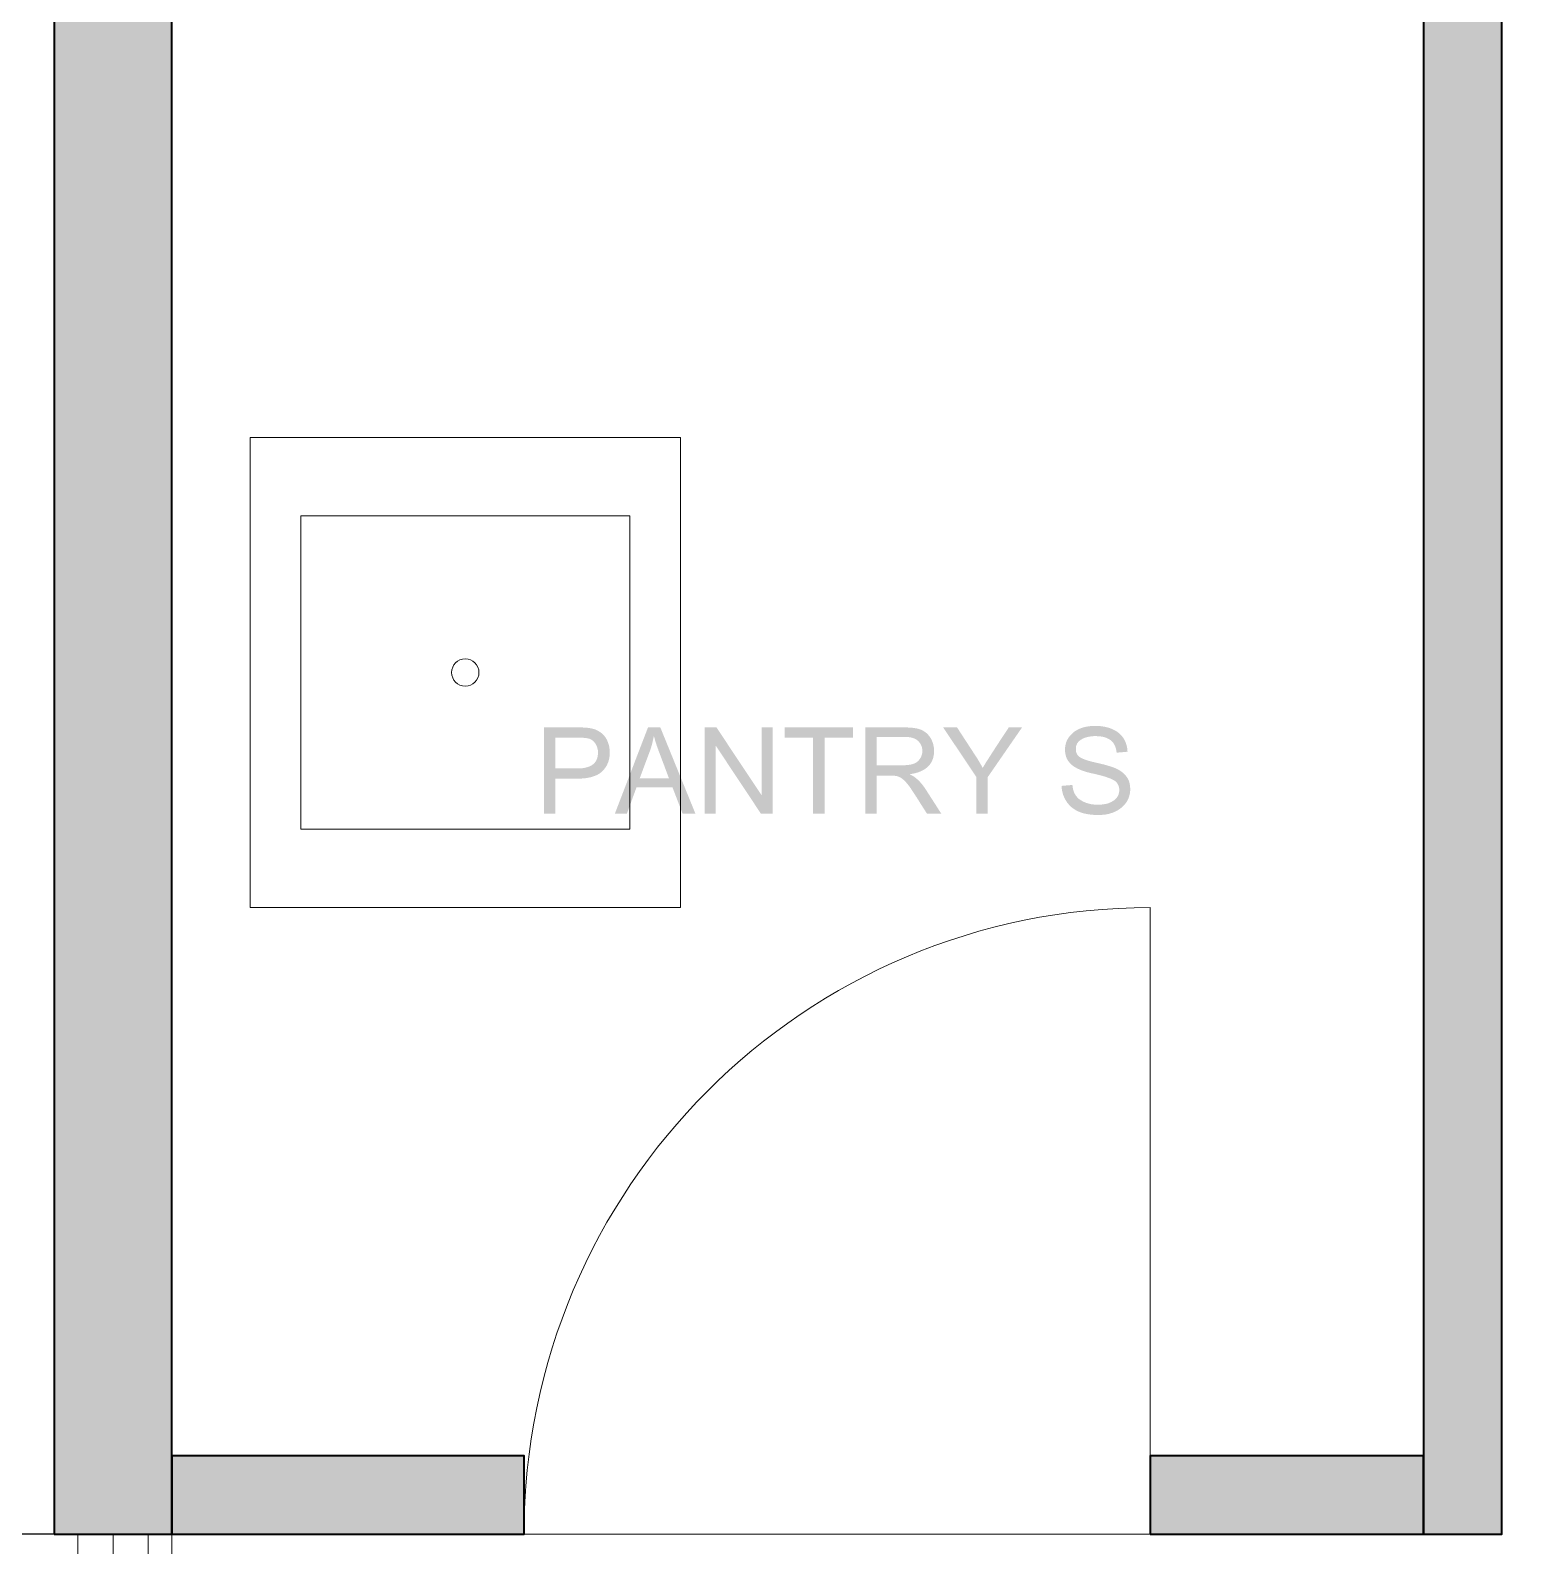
# Model space of a CAD drawing. Header units: millimetres. Extents: x -1336 to 24201, y -1370 to 16142.
# Drawn here: x -181 to 1730, y 5485 to 7420 of the extents above; entities that cross this region are included whole.
import ezdxf

# ---------------------------------------------------------------- set-up
doc = ezdxf.new("R2010")
doc.units = ezdxf.units.MM
for name, color, linetype, lineweight in [('A-ANNO-TEXT', 7, 'Continuous', 13), ('A-DOOR', 7, 'Continuous', 13), ('A-FIXT-SERVICE', 7, 'Continuous', 13), ('A-FLOOR-ZONE', 7, 'Continuous', 13), ('A-GLAZ', 7, 'Continuous', 13), ('A-WALL-EXIST', 7, 'Continuous', 35)]:
    doc.layers.add(name, color=color, linetype=linetype, lineweight=lineweight)

msp = doc.modelspace()

# ---------------------------------------------------------------- hatches: boundary and pattern name
at = {"layer": 'A-ANNO-TEXT'}
h = msp.add_hatch(color=7, dxfattribs=at)
h.paths.add_polyline_path([(475.7, 6530), (517.1, 6530), (519.6, 6530), (521.9, 6529.9), (524.1, 6529.9), (526.3, 6529.8), (528.4, 6529.6), (530.4, 6529.5), (532.3, 6529.3), (534.1, 6529), (535.8, 6528.7), (537.6, 6528.3), (539.2, 6527.9), (540.9, 6527.3), (542.5, 6526.6), (544.1, 6525.8), (545.7, 6524.9), (547.2, 6524), (548.7, 6522.9), (550.1, 6521.7), (551.4, 6520.5), (552.6, 6519.1), (553.7, 6517.7), (554.7, 6516.2), (555.6, 6514.6), (556.4, 6512.9), (557.2, 6511.1), (557.8, 6509.3), (558.3, 6507.5), (558.8, 6505.7), (559.1, 6503.8), (559.3, 6502), (559.5, 6500.1), (559.5, 6498.2), (559.5, 6496.3), (559.4, 6494.5), (559.2, 6492.7), (558.9, 6490.9), (558.6, 6489.3), (558.2, 6487.6), (557.7, 6486), (557.1, 6484.5), (556.4, 6483), (555.7, 6481.5), (554.9, 6480.1), (554, 6478.7), (553.1, 6477.4), (552, 6476.2), (550.9, 6474.9), (549.8, 6473.8), (548.5, 6472.6), (547.1, 6471.6), (545.7, 6470.6), (544.1, 6469.7), (542.5, 6468.9), (540.7, 6468.2), (538.9, 6467.5), (537, 6466.9), (535, 6466.3), (532.9, 6465.9), (530.7, 6465.5), (528.4, 6465.1), (526, 6464.9), (523.6, 6464.7), (521, 6464.6), (518.3, 6464.6), (490.2, 6464.6), (490.2, 6420), (475.7, 6420), (475.7, 6530)])
h.paths.add_polyline_path([(490.2, 6477.6), (518.5, 6477.6), (520.1, 6477.6), (521.6, 6477.7), (523.1, 6477.8), (524.6, 6477.9), (526, 6478.1), (527.3, 6478.3), (528.6, 6478.6), (529.9, 6478.9), (531, 6479.2), (532.2, 6479.6), (533.3, 6480), (534.3, 6480.5), (535.3, 6480.9), (536.2, 6481.5), (537.1, 6482), (538, 6482.7), (538.8, 6483.3), (539.5, 6484), (540.2, 6484.7), (540.8, 6485.5), (541.4, 6486.3), (541.9, 6487.1), (542.4, 6488), (542.8, 6488.9), (543.2, 6489.9), (543.5, 6490.9), (543.8, 6491.9), (544.1, 6493), (544.2, 6494.1), (544.4, 6495.3), (544.4, 6496.5), (544.5, 6497.7), (544.4, 6499.4), (544.3, 6500.9), (544, 6502.5), (543.6, 6504), (543.1, 6505.4), (542.6, 6506.8), (541.9, 6508.1), (541.1, 6509.4), (540.2, 6510.6), (539.3, 6511.7), (538.3, 6512.7), (537.3, 6513.5), (536.3, 6514.2), (535.2, 6514.8), (534, 6515.3), (532.8, 6515.7), (531.5, 6516), (530, 6516.2), (528.4, 6516.5), (526.7, 6516.6), (524.8, 6516.8), (522.7, 6516.9), (520.5, 6516.9), (518.2, 6516.9), (490.2, 6516.9), (490.2, 6477.6)])
h.paths.add_polyline_path([(668.9, 6420), (652.5, 6420), (639.6, 6453.5), (593.7, 6453.5), (581.5, 6420), (566.1, 6420), (608.4, 6530), (624.1, 6530), (668.9, 6420)])
h.paths.add_polyline_path([(635.2, 6465), (634.3, 6467.2), (633.5, 6469.4), (632.7, 6471.4), (632, 6473.5), (631.2, 6475.4), (630.5, 6477.3), (629.8, 6479.2), (629.2, 6480.9), (628.5, 6482.7), (627.9, 6484.3), (627.3, 6485.9), (626.7, 6487.5), (626.1, 6488.9), (625.6, 6490.4), (625.1, 6491.7), (624.6, 6493), (624.2, 6494.3), (623.7, 6495.4), (623.3, 6496.5), (622.9, 6497.6), (622.5, 6498.6), (622.2, 6499.5), (621.8, 6500.4), (621.5, 6501.2), (621.3, 6502), (621, 6502.7), (620.8, 6503.3), (620.6, 6503.9), (620.4, 6504.4), (620.2, 6504.9), (620.1, 6505.2), (619.9, 6505.6), (619.5, 6506.8), (619.1, 6508.2), (618.6, 6509.7), (618.1, 6511.2), (617.6, 6512.9), (617.1, 6514.7), (616.6, 6516.5), (616.1, 6518.5), (615.7, 6518.5), (615.2, 6515.8), (614.6, 6513.1), (614, 6510.4), (613.3, 6507.8), (612.6, 6505.3), (611.8, 6502.8), (611, 6500.3), (610.1, 6498), (597.8, 6465), (635.2, 6465)])
h.paths.add_polyline_path([(767.5, 6420), (752.5, 6420), (695.1, 6506.4), (694.8, 6506.4), (694.8, 6420), (680.9, 6420), (680.9, 6530), (695.8, 6530), (753.3, 6443.6), (753.6, 6443.6), (753.6, 6530), (767.5, 6530), (767.5, 6420)])
h.paths.add_polyline_path([(870.3, 6516.9), (833.9, 6516.9), (833.9, 6420), (819.2, 6420), (819.2, 6516.9), (783.1, 6516.9), (783.1, 6530), (870.3, 6530), (870.3, 6516.9)])
h.paths.add_polyline_path([(982.9, 6420), (964.6, 6420), (963.6, 6421.6), (962.6, 6423.2), (961.6, 6424.7), (960.7, 6426.2), (959.7, 6427.6), (958.9, 6429), (958, 6430.4), (957.1, 6431.7), (956.3, 6433), (955.5, 6434.3), (954.8, 6435.5), (954, 6436.7), (953.3, 6437.8), (952.6, 6438.9), (951.9, 6439.9), (951.3, 6441), (950.6, 6441.9), (950, 6442.9), (949.5, 6443.8), (948.9, 6444.6), (948.4, 6445.4), (947.9, 6446.2), (947.4, 6447), (946.9, 6447.7), (946.5, 6448.3), (946.1, 6449), (945.7, 6449.5), (945.4, 6450.1), (945, 6450.6), (944.7, 6451.1), (944.4, 6451.5), (944.2, 6451.9), (943.2, 6453.3), (942.2, 6454.7), (941.1, 6456.1), (940.1, 6457.4), (939, 6458.6), (938, 6459.8), (936.9, 6461), (935.8, 6462.1), (934.7, 6463.1), (933.6, 6464), (932.6, 6464.8), (931.5, 6465.5), (930.5, 6466.1), (929.5, 6466.7), (928.5, 6467.1), (927.5, 6467.4), (926.5, 6467.7), (925.5, 6467.9), (924.3, 6468.1), (923.1, 6468.3), (921.7, 6468.4), (920.3, 6468.5), (918.9, 6468.5), (917.3, 6468.5), (900.5, 6468.5), (900.5, 6420), (885.9, 6420), (885.9, 6530), (934.6, 6530), (937.1, 6530), (939.4, 6529.9), (941.7, 6529.8), (943.8, 6529.7), (945.9, 6529.5), (947.8, 6529.3), (949.6, 6529), (951.4, 6528.7), (953, 6528.4), (954.6, 6527.9), (956.2, 6527.4), (957.7, 6526.7), (959.2, 6526), (960.6, 6525.2), (961.9, 6524.3), (963.2, 6523.4), (964.5, 6522.3), (965.6, 6521.2), (966.7, 6520), (967.7, 6518.7), (968.7, 6517.4), (969.6, 6516), (970.3, 6514.6), (971.1, 6513), (971.7, 6511.5), (972.3, 6509.9), (972.7, 6508.3), (973.1, 6506.6), (973.4, 6505), (973.6, 6503.3), (973.8, 6501.6), (973.8, 6499.9), (973.8, 6498.4), (973.7, 6496.9), (973.5, 6495.4), (973.3, 6494), (973, 6492.6), (972.7, 6491.3), (972.3, 6489.9), (971.8, 6488.7), (971.3, 6487.4), (970.7, 6486.2), (970.1, 6485.1), (969.4, 6484), (968.6, 6482.9), (967.8, 6481.8), (966.9, 6480.8), (965.9, 6479.9), (964.9, 6479), (963.8, 6478.1), (962.7, 6477.2), (961.5, 6476.4), (960.3, 6475.7), (959, 6475), (957.7, 6474.3), (956.2, 6473.7), (954.8, 6473.1), (953.3, 6472.6), (951.7, 6472.1), (950.1, 6471.6), (948.4, 6471.2), (946.6, 6470.9), (944.8, 6470.5), (943, 6470.3), (943, 6470), (944.3, 6469.3), (945.7, 6468.6), (947.1, 6467.8), (948.4, 6466.9), (949.7, 6465.9), (951, 6464.9), (952.4, 6463.7), (953.7, 6462.5), (954.9, 6461.2), (956.2, 6459.9), (957.5, 6458.4), (958.8, 6456.9), (960, 6455.3), (961.2, 6453.6), (962.5, 6451.8), (963.7, 6449.9), (982.9, 6420)])
h.paths.add_polyline_path([(900.5, 6481.6), (931.7, 6481.6), (934, 6481.6), (936.2, 6481.7), (938.2, 6481.8), (940.2, 6482), (942, 6482.2), (943.7, 6482.5), (945.2, 6482.8), (946.7, 6483.2), (948, 6483.7), (949.3, 6484.2), (950.5, 6484.9), (951.6, 6485.6), (952.7, 6486.4), (953.7, 6487.3), (954.6, 6488.4), (955.5, 6489.5), (956.3, 6490.7), (956.9, 6491.9), (957.5, 6493.1), (958, 6494.4), (958.3, 6495.7), (958.6, 6497.1), (958.7, 6498.5), (958.8, 6499.9), (958.8, 6500.8), (958.7, 6501.8), (958.6, 6502.6), (958.5, 6503.5), (958.3, 6504.4), (958, 6505.2), (957.8, 6506), (957.4, 6506.9), (957.1, 6507.6), (956.7, 6508.4), (956.2, 6509.2), (955.7, 6509.9), (955.2, 6510.6), (954.6, 6511.3), (954, 6512), (953.3, 6512.7), (952.6, 6513.3), (951.8, 6513.9), (951, 6514.5), (950.1, 6515), (949.2, 6515.4), (948.2, 6515.9), (947.2, 6516.3), (946.1, 6516.6), (944.9, 6516.9), (943.7, 6517.2), (942.4, 6517.4), (941.1, 6517.6), (939.7, 6517.7), (938.3, 6517.8), (936.8, 6517.9), (935.2, 6517.9), (900.5, 6517.9), (900.5, 6481.6)])
h.paths.add_polyline_path([(1086.2, 6530), (1042.4, 6466.6), (1042.4, 6420), (1027.8, 6420), (1027.8, 6466.6), (985.4, 6530), (1003.1, 6530), (1027.2, 6493), (1028.2, 6491.5), (1029.2, 6490), (1030.2, 6488.3), (1031.2, 6486.5), (1032.4, 6484.6), (1033.5, 6482.6), (1034.7, 6480.5), (1035.9, 6478.2), (1036.2, 6478.6), (1036.4, 6479.1), (1036.8, 6479.7), (1037.1, 6480.4), (1037.6, 6481.1), (1038.1, 6481.9), (1038.6, 6482.8), (1039.2, 6483.8), (1039.8, 6484.8), (1040.5, 6485.9), (1041.3, 6487.1), (1042.1, 6488.4), (1043, 6489.7), (1043.9, 6491.2), (1044.8, 6492.7), (1045.8, 6494.2), (1046.9, 6495.9), (1048, 6497.6), (1049.2, 6499.4), (1050.4, 6501.3), (1051.7, 6503.3), (1053, 6505.3), (1054.4, 6507.5), (1055.9, 6509.7), (1057.3, 6511.9), (1058.9, 6514.3), (1060.5, 6516.7), (1062.1, 6519.2), (1063.8, 6521.8), (1065.6, 6524.5), (1067.4, 6527.2), (1069.2, 6530), (1086.2, 6530)])
h.paths.add_polyline_path([(1206.9, 6497.7), (1206.8, 6499), (1206.6, 6500.3), (1206.4, 6501.5), (1206.1, 6502.7), (1205.8, 6503.8), (1205.4, 6504.9), (1205, 6505.9), (1204.6, 6506.9), (1204.1, 6507.9), (1203.6, 6508.8), (1203, 6509.7), (1202.3, 6510.6), (1201.7, 6511.4), (1200.9, 6512.1), (1200.2, 6512.8), (1199.4, 6513.5), (1198.5, 6514.2), (1197.6, 6514.8), (1196.7, 6515.3), (1195.7, 6515.8), (1194.6, 6516.3), (1193.5, 6516.8), (1192.4, 6517.1), (1191.2, 6517.5), (1190, 6517.8), (1188.8, 6518.1), (1187.4, 6518.3), (1186.1, 6518.5), (1184.7, 6518.6), (1183.2, 6518.7), (1181.8, 6518.8), (1180.2, 6518.8), (1178.8, 6518.8), (1177.5, 6518.8), (1176.2, 6518.7), (1174.9, 6518.6), (1173.6, 6518.4), (1172.4, 6518.2), (1171.2, 6518), (1170, 6517.8), (1168.9, 6517.5), (1167.8, 6517.2), (1166.7, 6516.8), (1165.7, 6516.5), (1164.7, 6516), (1163.7, 6515.6), (1162.8, 6515.1), (1161.9, 6514.6), (1161.1, 6514.1), (1160.3, 6513.5), (1159.5, 6512.9), (1158.8, 6512.3), (1158.2, 6511.6), (1157.6, 6510.9), (1157.1, 6510.2), (1156.6, 6509.5), (1156.2, 6508.7), (1155.9, 6507.9), (1155.6, 6507), (1155.3, 6506.2), (1155.1, 6505.3), (1155, 6504.3), (1154.9, 6503.4), (1154.9, 6502.4), (1154.9, 6501.5), (1154.9, 6500.7), (1155.1, 6499.8), (1155.2, 6499.1), (1155.4, 6498.3), (1155.6, 6497.6), (1155.9, 6496.8), (1156.2, 6496.2), (1156.6, 6495.5), (1157, 6494.9), (1157.4, 6494.3), (1157.9, 6493.7), (1158.5, 6493.2), (1159, 6492.7), (1159.6, 6492.2), (1160.3, 6491.8), (1161, 6491.3), (1161.8, 6490.9), (1162.7, 6490.5), (1163.6, 6490), (1164.7, 6489.6), (1165.8, 6489.2), (1167, 6488.7), (1168.2, 6488.3), (1169.6, 6487.9), (1171, 6487.4), (1172.5, 6487), (1174.1, 6486.6), (1175.7, 6486.1), (1177.4, 6485.7), (1179.2, 6485.3), (1181.1, 6484.8), (1184.5, 6484.1), (1187.6, 6483.3), (1190.7, 6482.6), (1193.5, 6481.8), (1196.2, 6481), (1198.8, 6480.2), (1201.2, 6479.5), (1203.4, 6478.7), (1205.5, 6477.8), (1207.6, 6476.9), (1209.5, 6475.8), (1211.4, 6474.7), (1213.2, 6473.4), (1215, 6472), (1216.6, 6470.5), (1218.2, 6468.9), (1218.9, 6468), (1219.6, 6467.2), (1220.3, 6466.2), (1220.9, 6465.3), (1221.4, 6464.3), (1221.9, 6463.3), (1222.4, 6462.2), (1222.8, 6461.1), (1223.2, 6460), (1223.5, 6458.8), (1223.7, 6457.6), (1224, 6456.4), (1224.1, 6455.1), (1224.2, 6453.8), (1224.3, 6452.4), (1224.3, 6451.1), (1224.3, 6449.3), (1224.2, 6447.6), (1223.9, 6445.9), (1223.6, 6444.3), (1223.2, 6442.7), (1222.8, 6441.1), (1222.2, 6439.6), (1221.5, 6438.1), (1220.8, 6436.6), (1219.9, 6435.2), (1219, 6433.8), (1218, 6432.5), (1216.9, 6431.2), (1215.7, 6429.9), (1214.4, 6428.7), (1213.1, 6427.5), (1211.6, 6426.4), (1210.1, 6425.3), (1208.6, 6424.3), (1207, 6423.4), (1205.3, 6422.6), (1203.6, 6421.8), (1201.9, 6421.1), (1200, 6420.5), (1198.2, 6419.9), (1196.3, 6419.4), (1194.3, 6419), (1192.3, 6418.7), (1190.2, 6418.5), (1188, 6418.3), (1185.8, 6418.2), (1183.6, 6418.1), (1180.7, 6418.2), (1178, 6418.3), (1175.3, 6418.5), (1172.7, 6418.8), (1170.3, 6419.1), (1167.9, 6419.6), (1165.5, 6420.1), (1163.3, 6420.7), (1161.2, 6421.4), (1159.2, 6422.2), (1157.2, 6423), (1155.4, 6423.9), (1153.6, 6425), (1152, 6426.1), (1150.4, 6427.2), (1148.9, 6428.5), (1147.5, 6429.8), (1146.2, 6431.2), (1145, 6432.6), (1143.8, 6434), (1142.8, 6435.6), (1141.8, 6437.1), (1140.9, 6438.7), (1140.1, 6440.4), (1139.4, 6442.1), (1138.7, 6443.8), (1138.2, 6445.6), (1137.7, 6447.5), (1137.3, 6449.4), (1137, 6451.3), (1136.8, 6453.3), (1136.7, 6455.3), (1150.5, 6456.5), (1150.7, 6454.9), (1150.9, 6453.4), (1151.2, 6451.8), (1151.5, 6450.4), (1151.9, 6449), (1152.4, 6447.6), (1152.9, 6446.4), (1153.6, 6445.1), (1154.2, 6444), (1155, 6442.8), (1155.8, 6441.8), (1156.6, 6440.8), (1157.5, 6439.8), (1158.5, 6438.9), (1159.6, 6438.1), (1160.7, 6437.3), (1161.9, 6436.6), (1163.1, 6435.9), (1164.3, 6435.2), (1165.6, 6434.7), (1166.9, 6434.1), (1168.2, 6433.6), (1169.5, 6433.2), (1170.9, 6432.8), (1172.3, 6432.4), (1173.7, 6432.1), (1175.2, 6431.8), (1176.7, 6431.6), (1178.2, 6431.5), (1179.8, 6431.3), (1181.4, 6431.3), (1183, 6431.3), (1184.5, 6431.3), (1186, 6431.3), (1187.4, 6431.4), (1188.8, 6431.6), (1190.2, 6431.7), (1191.5, 6432), (1192.8, 6432.2), (1194.1, 6432.5), (1195.3, 6432.8), (1196.5, 6433.2), (1197.6, 6433.6), (1198.7, 6434.1), (1199.8, 6434.6), (1200.8, 6435.1), (1201.8, 6435.7), (1202.8, 6436.3), (1203.7, 6436.9), (1204.5, 6437.6), (1205.3, 6438.3), (1206.1, 6439), (1206.7, 6439.8), (1207.4, 6440.6), (1207.9, 6441.4), (1208.4, 6442.2), (1208.9, 6443.1), (1209.3, 6444), (1209.6, 6444.9), (1209.8, 6445.8), (1210, 6446.8), (1210.2, 6447.8), (1210.3, 6448.9), (1210.3, 6449.9), (1210.3, 6451), (1210.2, 6452.1), (1210, 6453.1), (1209.8, 6454.1), (1209.5, 6455.1), (1209.2, 6456), (1208.8, 6456.9), (1208.3, 6457.7), (1207.8, 6458.5), (1207.2, 6459.3), (1206.6, 6460), (1205.9, 6460.7), (1205.1, 6461.4), (1204.3, 6462), (1203.4, 6462.5), (1202.4, 6463.1), (1201.4, 6463.6), (1200.3, 6464.1), (1199.1, 6464.6), (1197.8, 6465.1), (1196.5, 6465.6), (1195, 6466.1), (1193.5, 6466.7), (1191.9, 6467.2), (1190.2, 6467.7), (1188.4, 6468.2), (1186.5, 6468.7), (1184.6, 6469.2), (1182.6, 6469.7), (1180.5, 6470.2), (1178.3, 6470.7), (1176, 6471.2), (1173.7, 6471.7), (1171.5, 6472.3), (1169.4, 6472.8), (1167.3, 6473.4), (1165.4, 6474), (1163.5, 6474.7), (1161.7, 6475.3), (1160, 6476), (1158.4, 6476.8), (1156.8, 6477.5), (1155.4, 6478.3), (1154, 6479.1), (1152.7, 6479.9), (1151.4, 6480.7), (1150.3, 6481.6), (1149.2, 6482.5), (1148.2, 6483.4), (1147.3, 6484.4), (1146.5, 6485.4), (1145.7, 6486.4), (1144.9, 6487.5), (1144.3, 6488.6), (1143.6, 6489.7), (1143.1, 6490.9), (1142.6, 6492.1), (1142.2, 6493.3), (1141.9, 6494.6), (1141.6, 6495.9), (1141.3, 6497.2), (1141.2, 6498.6), (1141.1, 6500), (1141.1, 6501.4), (1141.1, 6503), (1141.2, 6504.6), (1141.4, 6506.2), (1141.7, 6507.7), (1142.1, 6509.2), (1142.5, 6510.7), (1143, 6512.1), (1143.6, 6513.5), (1144.3, 6514.8), (1145.1, 6516.1), (1146, 6517.4), (1146.9, 6518.6), (1147.9, 6519.9), (1149, 6521), (1150.2, 6522.2), (1151.4, 6523.2), (1152.7, 6524.3), (1154.1, 6525.3), (1155.6, 6526.2), (1157.1, 6527), (1158.6, 6527.8), (1160.2, 6528.5), (1161.9, 6529.1), (1163.6, 6529.7), (1165.4, 6530.2), (1167.3, 6530.7), (1169.2, 6531), (1171.2, 6531.3), (1173.2, 6531.6), (1175.3, 6531.7), (1177.4, 6531.8), (1179.6, 6531.9), (1181.9, 6531.8), (1184.1, 6531.7), (1186.2, 6531.6), (1188.3, 6531.3), (1190.4, 6531), (1192.3, 6530.7), (1194.3, 6530.2), (1196.1, 6529.7), (1198, 6529.2), (1199.7, 6528.5), (1201.4, 6527.8), (1203.1, 6527), (1204.6, 6526.2), (1206.2, 6525.3), (1207.7, 6524.3), (1209.1, 6523.3), (1210.4, 6522.2), (1211.7, 6521), (1212.9, 6519.8), (1214, 6518.5), (1215, 6517.2), (1216, 6515.8), (1216.8, 6514.4), (1217.6, 6512.9), (1218.3, 6511.3), (1218.9, 6509.7), (1219.4, 6508), (1219.9, 6506.3), (1220.3, 6504.5), (1220.6, 6502.7), (1220.8, 6500.8), (1220.9, 6498.9), (1206.9, 6497.7)])
at = {"layer": 'A-WALL-EXIST'}
h = msp.add_hatch(color=8, dxfattribs=at)
h.dxf.hatch_style = 1
h.paths.add_polyline_path([(-150, 5500), (0, 5500), (0, 14200), (-150, 14200)])
h = msp.add_hatch(color=8, dxfattribs=at)
h.dxf.hatch_style = 1
h.paths.add_polyline_path([(1599, 5500), (1699, 5500), (1699, 13000), (1599, 13000)])
h = msp.add_hatch(color=8, dxfattribs=at)
h.dxf.hatch_style = 1
h.paths.add_polyline_path([(0, 5500), (450, 5500), (450, 5600), (0, 5600)])
h = msp.add_hatch(color=8, dxfattribs=at)
h.dxf.hatch_style = 1
h.paths.add_polyline_path([(1250, 5500), (1599, 5500), (1599, 5600), (1250, 5600)])

# ---------------------------------------------------------------- linework, layer by layer
at = {"color": 7}
msp.add_line((-55, 5500), (-650, 5500), dxfattribs=at)
msp.add_line((-55, 5500), (-650, 5500), dxfattribs=at)
at = {"layer": 'A-DOOR'}
msp.add_line((1250, 5500), (1250, 6300), dxfattribs=at)
msp.add_arc((1250, 5500), 800, 90, 180, dxfattribs=at)
at = {"layer": 'A-FIXT-SERVICE'}
for points in [[(100, 6300), (650, 6300), (650, 6900), (100, 6900)], [(165, 6400), (585, 6400), (585, 6800), (165, 6800)]]:
    msp.add_lwpolyline(points, close=True, dxfattribs=at)
msp.add_ellipse((375, 6600), major_axis=(17.5, 0), ratio=1, dxfattribs=at)
at = {"layer": 'A-FLOOR-ZONE'}
for points in [[(0, 0), (6450, 0), (6450, 4999), (8800, 4999), (8800, 14200), (0, 14200)], [(8800, 4999), (6450, 4999), (6450, 2500), (3800, 2500), (3800, 5400), (250, 5400), (250, 2100), (0, 2100), (0, 5500), (1699, 5500), (1699, 8600), (8800, 8600), (8800, 4999)], [(0, 5500), (1699, 5500), (1699, 7450), (0, 7450)]]:
    msp.add_lwpolyline(points, close=True, dxfattribs=at)
at = {"layer": 'A-GLAZ'}
for p, q in [((-150, 5500), (0, 5500)), ((-120, 900), (-120, 5500)), ((-75, 900), (-75, 5500)), ((-30, 900), (-30, 5500))]:
    msp.add_line(p, q, dxfattribs=at)
at = {"layer": 'A-WALL-EXIST'}
for points in [[(-150, 5500), (0, 5500), (0, 14200), (-150, 14200)], [(1599, 5500), (1699, 5500), (1699, 13000), (1599, 13000)], [(0, 5500), (450, 5500), (450, 5600), (0, 5600)], [(1250, 5500), (1599, 5500), (1599, 5600), (1250, 5600)]]:
    msp.add_lwpolyline(points, close=True, dxfattribs=at)
at = {"layer": 'Defpoints'}
msp.add_point((0, 5500), dxfattribs=at)
msp.add_point((0, 5500), dxfattribs=at)

doc.saveas('drawing.dxf')
